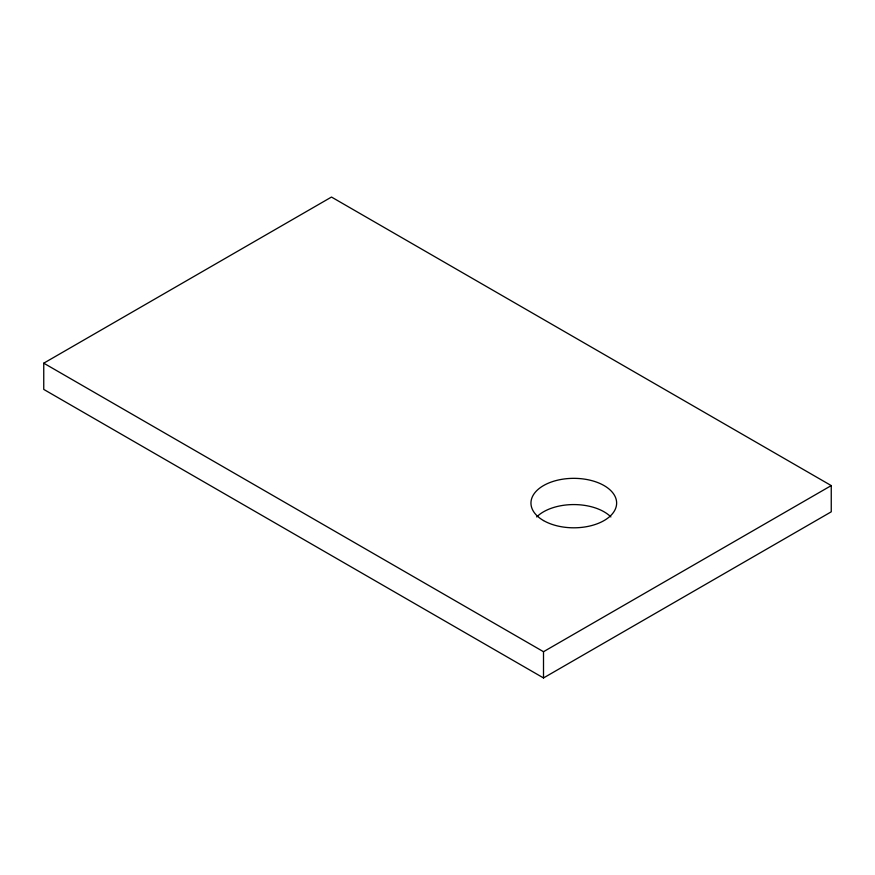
<?xml version="1.0" encoding="UTF-8"?>
<svg xmlns="http://www.w3.org/2000/svg" width="875" height="875" viewBox="0 0 875 875"><rect width="100%" height="100%" fill="white"/><g stroke="black" fill="none" stroke-linecap="round" stroke-linejoin="round"><path stroke-width="1.31" d="M43.75 363.18L331.494 197.05L831.25 485.592L831.25 511.82L543.506 677.95L43.75 389.408L43.75 363.18L543.506 651.711L831.25 485.592M543.506 651.711L543.506 677.95M536.703 516.939A42.831 24.73 0 0 1 610.892 516.939M543.506 520.559A42.831 24.73 0 0 0 615.169 509.48A42.831 24.73 0 0 0 562.712 479.183A42.831 24.73 0 0 0 543.506 520.559"/></g></svg>
